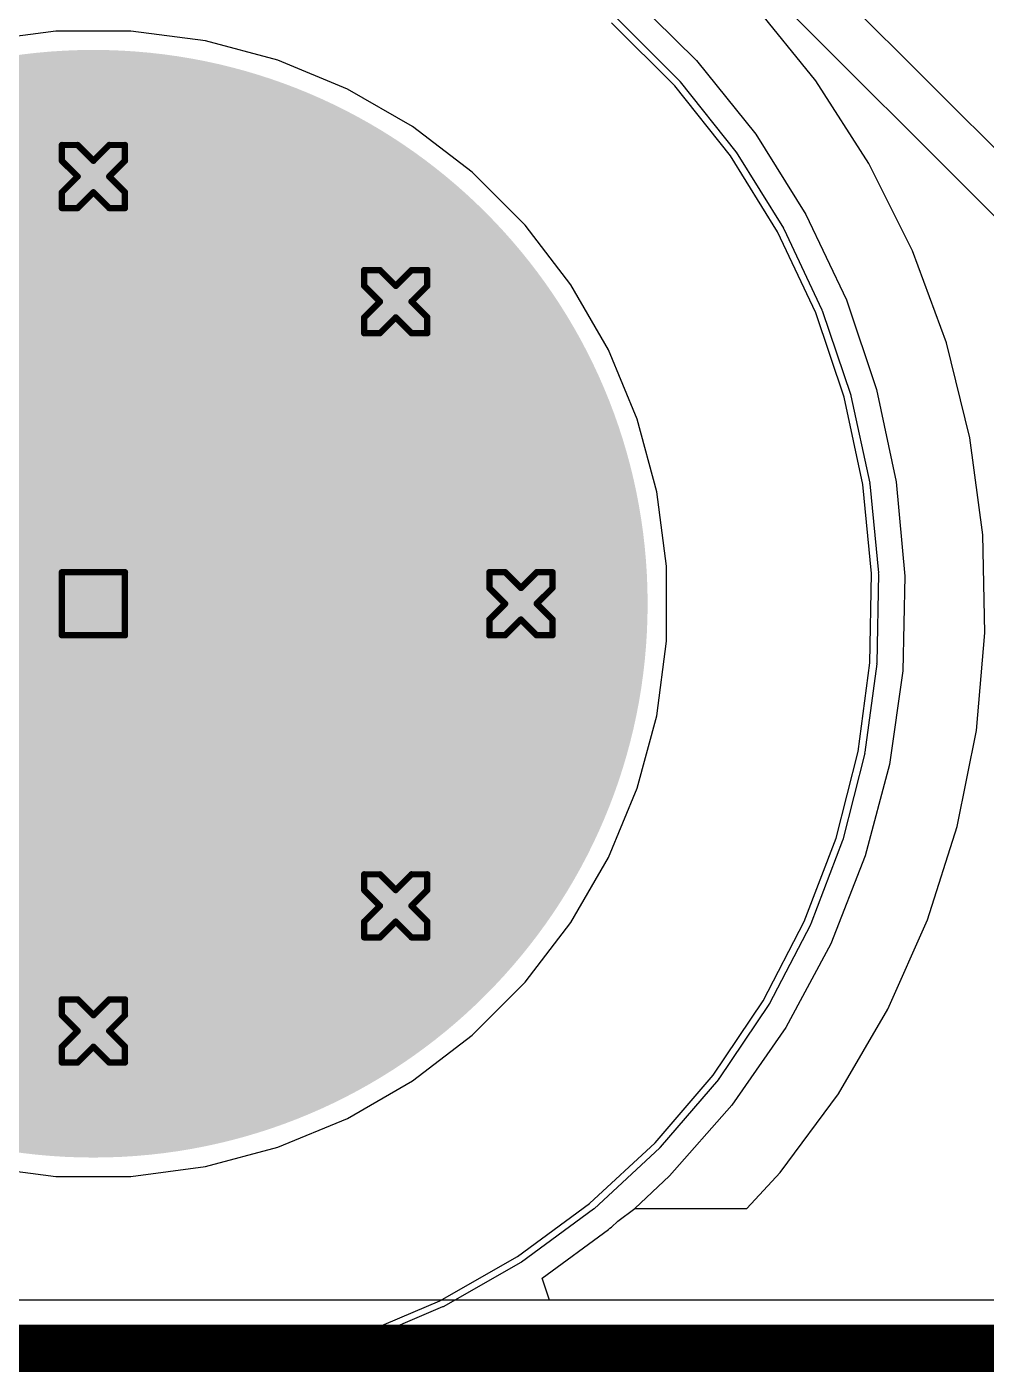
# Model space of a CAD drawing. Header units: inches. Extents: x 0 to 5379, y 0 to 5429.
# Drawn here: x 5.46 to 13.19, y -0.19 to 10.65 of the extents above; entities that cross this region are included whole.
import ezdxf

# ---------------------------------------------------------------- set-up
doc = ezdxf.new("R2010")
doc.units = ezdxf.units.IN
for name, color, linetype in [('Board Outline', 216, 'Continuous'), ('Bottom Layer', 5, 'Continuous'), ('Bottom Solder', 6, 'Continuous'), ('Drill Drawing', 1, 'Continuous'), ('GND01', 16, 'Continuous'), ('GND02', 76, 'Continuous'), ('Multi-Layer', 9, 'Continuous'), ('Pad Holes', 156, 'Continuous'), ('PWR', 156, 'Continuous'), ('SIG 01', 90, 'Continuous'), ('Top Layer', 1, 'Continuous'), ('Top Solder', 216, 'Continuous'), ('Via Holes', 16, 'Continuous')]:
    doc.layers.add(name, color=color, linetype=linetype)

msp = doc.modelspace()

# ---------------------------------------------------------------- hatches: boundary and pattern name
at = {"layer": 'Bottom Layer'}
h = msp.add_hatch(color=5, dxfattribs=at)
edge = h.paths.add_edge_path()
edge.add_arc((6, 6), 4.36, 0, 360)
h = msp.add_hatch(color=5, dxfattribs=at)
edge = h.paths.add_edge_path()
edge.add_arc((6, 9.442), 0.3, 0, 360)
h = msp.add_hatch(color=5, dxfattribs=at)
edge = h.paths.add_edge_path()
edge.add_arc((8.434, 8.434), 0.3, 0, 360)
h = msp.add_hatch(color=5, dxfattribs=at)
edge = h.paths.add_edge_path()
edge.add_arc((9.442, 6), 0.3, 0, 360)
h = msp.add_hatch(color=5, dxfattribs=at)
edge = h.paths.add_edge_path()
edge.add_arc((8.434, 3.566), 0.3, 0, 360)
h = msp.add_hatch(color=5, dxfattribs=at)
edge = h.paths.add_edge_path()
edge.add_arc((6, 2.558), 0.3, 0, 360)
at = {"layer": 'Bottom Solder'}
h = msp.add_hatch(color=6, dxfattribs=at)
edge = h.paths.add_edge_path()
edge.add_arc((6, 6), 4.462, 0, 360)
h = msp.add_hatch(color=6, dxfattribs=at)
edge = h.paths.add_edge_path()
edge.add_arc((6, 9.442), 0.402, 0, 360)
h = msp.add_hatch(color=6, dxfattribs=at)
edge = h.paths.add_edge_path()
edge.add_arc((8.434, 8.434), 0.402, 0, 360)
h = msp.add_hatch(color=6, dxfattribs=at)
edge = h.paths.add_edge_path()
edge.add_arc((9.442, 6), 0.402, 0, 360)
h = msp.add_hatch(color=6, dxfattribs=at)
edge = h.paths.add_edge_path()
edge.add_arc((8.434, 3.566), 0.402, 0, 360)
h = msp.add_hatch(color=6, dxfattribs=at)
edge = h.paths.add_edge_path()
edge.add_arc((6, 2.558), 0.402, 0, 360)
at = {"layer": 'GND01'}
h = msp.add_hatch(color=16, dxfattribs=at)
edge = h.paths.add_edge_path()
edge.add_arc((6, 6), 4.36, 0, 360)
h = msp.add_hatch(color=16, dxfattribs=at)
edge = h.paths.add_edge_path()
edge.add_arc((6, 9.442), 0.3, 0, 360)
h = msp.add_hatch(color=16, dxfattribs=at)
edge = h.paths.add_edge_path()
edge.add_arc((8.434, 8.434), 0.3, 0, 360)
h = msp.add_hatch(color=16, dxfattribs=at)
edge = h.paths.add_edge_path()
edge.add_arc((9.442, 6), 0.3, 0, 360)
h = msp.add_hatch(color=16, dxfattribs=at)
edge = h.paths.add_edge_path()
edge.add_arc((8.434, 3.566), 0.3, 0, 360)
h = msp.add_hatch(color=16, dxfattribs=at)
edge = h.paths.add_edge_path()
edge.add_arc((6, 2.558), 0.3, 0, 360)
at = {"layer": 'GND02'}
h = msp.add_hatch(color=76, dxfattribs=at)
edge = h.paths.add_edge_path()
edge.add_arc((6, 6), 4.36, 0, 360)
h = msp.add_hatch(color=76, dxfattribs=at)
edge = h.paths.add_edge_path()
edge.add_arc((6, 9.442), 0.3, 0, 360)
h = msp.add_hatch(color=76, dxfattribs=at)
edge = h.paths.add_edge_path()
edge.add_arc((8.434, 8.434), 0.3, 0, 360)
h = msp.add_hatch(color=76, dxfattribs=at)
edge = h.paths.add_edge_path()
edge.add_arc((9.442, 6), 0.3, 0, 360)
h = msp.add_hatch(color=76, dxfattribs=at)
edge = h.paths.add_edge_path()
edge.add_arc((8.434, 3.566), 0.3, 0, 360)
h = msp.add_hatch(color=76, dxfattribs=at)
edge = h.paths.add_edge_path()
edge.add_arc((6, 2.558), 0.3, 0, 360)
at = {"layer": 'Multi-Layer'}
h = msp.add_hatch(color=9, dxfattribs=at)
edge = h.paths.add_edge_path()
edge.add_arc((6, 6), 4.36, 0, 360)
at = {"layer": 'Pad Holes'}
h = msp.add_hatch(color=7, dxfattribs=at)
edge = h.paths.add_edge_path()
edge.add_arc((6, 6), 2.5, 0, 360)
at = {"layer": 'PWR'}
h = msp.add_hatch(color=156, dxfattribs=at)
edge = h.paths.add_edge_path()
edge.add_arc((6, 6), 4.36, 0, 360)
h = msp.add_hatch(color=156, dxfattribs=at)
edge = h.paths.add_edge_path()
edge.add_arc((6, 9.442), 0.3, 0, 360)
h = msp.add_hatch(color=156, dxfattribs=at)
edge = h.paths.add_edge_path()
edge.add_arc((8.434, 8.434), 0.3, 0, 360)
h = msp.add_hatch(color=156, dxfattribs=at)
edge = h.paths.add_edge_path()
edge.add_arc((9.442, 6), 0.3, 0, 360)
h = msp.add_hatch(color=156, dxfattribs=at)
edge = h.paths.add_edge_path()
edge.add_arc((8.434, 3.566), 0.3, 0, 360)
h = msp.add_hatch(color=156, dxfattribs=at)
edge = h.paths.add_edge_path()
edge.add_arc((6, 2.558), 0.3, 0, 360)
at = {"layer": 'SIG 01'}
h = msp.add_hatch(color=90, dxfattribs=at)
edge = h.paths.add_edge_path()
edge.add_arc((6, 6), 4.36, 0, 360)
h = msp.add_hatch(color=90, dxfattribs=at)
edge = h.paths.add_edge_path()
edge.add_arc((6, 9.442), 0.3, 0, 360)
h = msp.add_hatch(color=90, dxfattribs=at)
edge = h.paths.add_edge_path()
edge.add_arc((8.434, 8.434), 0.3, 0, 360)
h = msp.add_hatch(color=90, dxfattribs=at)
edge = h.paths.add_edge_path()
edge.add_arc((9.442, 6), 0.3, 0, 360)
h = msp.add_hatch(color=90, dxfattribs=at)
edge = h.paths.add_edge_path()
edge.add_arc((8.434, 3.566), 0.3, 0, 360)
h = msp.add_hatch(color=90, dxfattribs=at)
edge = h.paths.add_edge_path()
edge.add_arc((6, 2.558), 0.3, 0, 360)
at = {"layer": 'Top Layer'}
h = msp.add_hatch(color=1, dxfattribs=at)
edge = h.paths.add_edge_path()
edge.add_arc((6, 6), 4.36, 0, 360)
h = msp.add_hatch(color=1, dxfattribs=at)
edge = h.paths.add_edge_path()
edge.add_arc((6, 9.442), 0.3, 0, 360)
h = msp.add_hatch(color=1, dxfattribs=at)
edge = h.paths.add_edge_path()
edge.add_arc((8.434, 8.434), 0.3, 0, 360)
h = msp.add_hatch(color=1, dxfattribs=at)
edge = h.paths.add_edge_path()
edge.add_arc((9.442, 6), 0.3, 0, 360)
h = msp.add_hatch(color=1, dxfattribs=at)
edge = h.paths.add_edge_path()
edge.add_arc((8.434, 3.566), 0.3, 0, 360)
h = msp.add_hatch(color=1, dxfattribs=at)
edge = h.paths.add_edge_path()
edge.add_arc((6, 2.558), 0.3, 0, 360)
at = {"layer": 'Top Solder'}
h = msp.add_hatch(color=216, dxfattribs=at)
edge = h.paths.add_edge_path()
edge.add_arc((6, 6), 4.462, 0, 360)
h = msp.add_hatch(color=216, dxfattribs=at)
edge = h.paths.add_edge_path()
edge.add_arc((6, 9.442), 0.402, 0, 360)
h = msp.add_hatch(color=216, dxfattribs=at)
edge = h.paths.add_edge_path()
edge.add_arc((8.434, 8.434), 0.402, 0, 360)
h = msp.add_hatch(color=216, dxfattribs=at)
edge = h.paths.add_edge_path()
edge.add_arc((9.442, 6), 0.402, 0, 360)
h = msp.add_hatch(color=216, dxfattribs=at)
edge = h.paths.add_edge_path()
edge.add_arc((8.434, 3.566), 0.402, 0, 360)
h = msp.add_hatch(color=216, dxfattribs=at)
edge = h.paths.add_edge_path()
edge.add_arc((6, 2.558), 0.402, 0, 360)
at = {"layer": 'Via Holes'}
h = msp.add_hatch(color=7, dxfattribs=at)
edge = h.paths.add_edge_path()
edge.add_arc((6, 9.442), 0.15, 0, 360)
h = msp.add_hatch(color=7, dxfattribs=at)
edge = h.paths.add_edge_path()
edge.add_arc((8.434, 8.434), 0.15, 0, 360)
h = msp.add_hatch(color=7, dxfattribs=at)
edge = h.paths.add_edge_path()
edge.add_arc((9.442, 6), 0.15, 0, 360)
h = msp.add_hatch(color=7, dxfattribs=at)
edge = h.paths.add_edge_path()
edge.add_arc((8.434, 3.566), 0.15, 0, 360)
h = msp.add_hatch(color=7, dxfattribs=at)
edge = h.paths.add_edge_path()
edge.add_arc((6, 2.558), 0.15, 0, 360)

# ---------------------------------------------------------------- linework, layer by layer
at = {"layer": 'Board Outline'}
msp.add_lwpolyline([(0, 0, 0.381, 0.381, 0), (350, 0, 0.381, 0.381, 0)], format="xyseb", dxfattribs=at)
at = {"layer": 'Bottom Layer'}
for p, q in [((10.313, 10.913), (10.856, 10.378)), ((11.817, 10.212), (11.32, 10.824)), ((11.817, 10.212), (11.32, 10.824)), ((10.681, 10.172), (10.172, 10.681)), ((10.856, 10.378), (11.332, 9.783)), ((12.244, 9.548), (11.817, 10.212)), ((12.244, 9.548), (11.817, 10.212)), ((11.128, 9.608), (10.681, 10.172)), ((11.332, 9.783), (11.736, 9.137)), ((11.508, 8.996), (11.128, 9.608)), ((12.595, 8.842), (12.244, 9.548)), ((12.595, 8.842), (12.244, 9.548)), ((11.736, 9.137), (12.062, 8.448)), ((11.815, 8.345), (11.508, 8.996)), ((12.867, 8.102), (12.595, 8.842)), ((12.867, 8.102), (12.595, 8.842)), ((12.045, 7.664), (11.815, 8.345)), ((12.062, 8.448), (12.306, 7.726)), ((13.056, 7.336), (12.867, 8.102)), ((13.056, 7.336), (12.867, 8.102)), ((12.306, 7.726), (12.464, 6.981)), ((12.196, 6.96), (12.045, 7.664)), ((13.16, 6.554), (13.056, 7.336)), ((13.16, 6.554), (13.056, 7.336)), ((12.265, 6.243), (12.196, 6.96)), ((12.464, 6.981), (12.534, 6.222)), ((13.178, 5.765), (13.16, 6.554)), ((13.178, 5.765), (13.16, 6.554)), ((12.252, 5.524), (12.265, 6.243)), ((12.534, 6.222), (12.516, 5.46)), ((13.109, 4.98), (13.178, 5.765)), ((13.109, 4.98), (13.178, 5.765)), ((12.156, 4.81), (12.252, 5.524)), ((12.516, 5.46), (12.409, 4.705)), ((12.954, 4.206), (13.109, 4.98)), ((12.954, 4.206), (13.109, 4.98)), ((11.979, 4.112), (12.156, 4.81)), ((12.409, 4.705), (12.214, 3.969)), ((12.715, 3.454), (12.954, 4.206)), ((12.715, 3.454), (12.954, 4.206)), ((11.723, 3.44), (11.979, 4.112)), ((12.214, 3.969), (11.936, 3.259)), ((11.392, 2.8), (11.723, 3.44)), ((12.396, 2.733), (12.715, 3.454)), ((12.396, 2.733), (12.715, 3.454)), ((11.936, 3.259), (11.576, 2.587)), ((10.99, 2.203), (11.392, 2.8)), ((11.999, 2.052), (12.396, 2.733)), ((11.999, 2.052), (12.396, 2.733)), ((11.576, 2.587), (11.141, 1.961)), ((10.522, 1.657), (10.99, 2.203)), ((11.141, 1.961), (10.637, 1.39)), ((11.53, 1.417), (11.999, 2.052)), ((11.53, 1.417), (11.999, 2.052)), ((9.994, 1.167), (10.522, 1.657)), ((11.262, 1.128), (11.53, 1.417)), ((11.262, 1.128), (11.53, 1.417)), ((10.637, 1.39), (10.36, 1.128)), ((9.414, 0.741), (9.994, 1.167)), ((10.223, 1.026), (10.36, 1.128)), ((10.36, 1.128), (11.262, 1.128)), ((10.36, 1.128), (10.36, 1.128)), ((10.36, 1.128), (10.43, 1.128)), ((10.43, 1.128), (10.464, 1.128)), ((10.464, 1.128), (10.595, 1.128)), ((10.595, 1.128), (10.595, 1.128)), ((10.595, 1.128), (11.262, 1.128)), ((10.158, 0.969), (10.17, 0.977)), ((10.17, 0.977), (10.223, 1.026)), ((9.614, 0.566), (10.147, 0.958)), ((10.147, 0.958), (10.158, 0.969)), ((8.789, 0.384), (9.414, 0.741)), ((9.671, 0.388), (9.614, 0.566)), ((8.127, 0.102), (8.789, 0.384)), ((25.532, 0.388), (9.671, 0.388)), ((7.782, -0.001), (8.127, 0.102)), ((0.001, -0.001), (7.782, -0.001))]:
    msp.add_line(p, q, dxfattribs=at)
at = {"layer": 'Bottom Solder'}
for p, q in [((10.211, 10.72), (10.72, 10.211)), ((10.72, 10.211), (10.721, 10.208)), ((10.721, 10.208), (10.724, 10.206)), ((10.724, 10.206), (11.171, 9.642)), ((11.171, 9.642), (11.172, 9.639)), ((11.172, 9.639), (11.175, 9.637)), ((11.175, 9.637), (11.555, 9.026)), ((11.555, 9.026), (11.555, 9.022)), ((11.555, 9.022), (11.558, 9.02)), ((11.558, 9.02), (11.865, 8.369)), ((11.865, 8.369), (11.865, 8.366)), ((11.865, 8.366), (11.867, 8.363)), ((11.867, 8.363), (12.098, 7.681)), ((12.098, 7.681), (12.097, 7.678)), ((12.097, 7.678), (12.099, 7.675)), ((12.099, 7.675), (12.25, 6.971)), ((12.25, 6.971), (12.249, 6.968)), ((12.249, 6.968), (12.251, 6.965)), ((12.251, 6.965), (12.32, 6.249)), ((12.32, 6.242), (12.307, 5.522)), ((12.32, 6.249), (12.319, 6.245)), ((12.319, 6.245), (12.32, 6.242)), ((12.307, 5.516), (12.211, 4.803)), ((12.307, 5.522), (12.306, 5.519)), ((12.306, 5.519), (12.307, 5.516)), ((12.21, 4.797), (12.033, 4.099)), ((12.211, 4.803), (12.209, 4.8)), ((12.209, 4.8), (12.21, 4.797)), ((12.031, 4.093), (11.775, 3.42)), ((12.033, 4.099), (12.031, 4.096)), ((12.031, 4.096), (12.031, 4.093)), ((11.772, 3.414), (11.441, 2.775)), ((11.773, 3.417), (11.772, 3.414)), ((11.775, 3.42), (11.773, 3.417)), ((11.438, 2.77), (11.036, 2.173)), ((11.439, 2.773), (11.438, 2.77)), ((11.441, 2.775), (11.439, 2.773)), ((11.033, 2.171), (11.032, 2.168)), ((11.036, 2.173), (11.033, 2.171)), ((11.032, 2.168), (10.564, 1.621)), ((10.559, 1.616), (10.032, 1.126)), ((10.561, 1.619), (10.559, 1.616)), ((10.564, 1.621), (10.561, 1.619)), ((10.027, 1.122), (9.447, 0.696)), ((10.029, 1.125), (10.027, 1.122)), ((10.032, 1.126), (10.029, 1.125)), ((9.441, 0.693), (8.816, 0.336)), ((9.443, 0.696), (9.441, 0.693)), ((9.447, 0.696), (9.443, 0.696)), ((8.81, 0.334), (8.148, 0.051)), ((8.813, 0.336), (8.81, 0.334)), ((8.816, 0.336), (8.813, 0.336)), ((8.142, 0.049), (7.797, -0.054)), ((8.145, 0.051), (8.142, 0.049)), ((8.148, 0.051), (8.145, 0.051)), ((7.782, -0.056), (0.001, -0.056)), ((7.789, -0.053), (7.782, -0.056)), ((7.797, -0.054), (7.789, -0.053))]:
    msp.add_line(p, q, dxfattribs=at)
at = {"layer": 'Drill Drawing'}
for points in [[(5.746, 9.569, 0.0508, 0.0508, 0), (5.746, 9.696, 0.0508, 0.0508, 0)], [(5.746, 9.696, 0.0508, 0.0508, 0), (5.873, 9.696, 0.0508, 0.0508, 0)], [(5.873, 9.696, 0.0508, 0.0508, 0), (6, 9.569, 0.0508, 0.0508, 0)], [(6, 9.569, 0.0508, 0.0508, 0), (6.127, 9.696, 0.0508, 0.0508, 0)], [(6.127, 9.696, 0.0508, 0.0508, 0), (6.254, 9.696, 0.0508, 0.0508, 0)], [(6.254, 9.569, 0.0508, 0.0508, 0), (6.254, 9.696, 0.0508, 0.0508, 0)], [(5.746, 9.569, 0.0508, 0.0508, 0), (5.873, 9.442, 0.0508, 0.0508, 0)], [(6.127, 9.442, 0.0508, 0.0508, 0), (6.254, 9.569, 0.0508, 0.0508, 0)], [(5.746, 9.315, 0.0508, 0.0508, 0), (5.873, 9.442, 0.0508, 0.0508, 0)], [(6.127, 9.442, 0.0508, 0.0508, 0), (6.254, 9.315, 0.0508, 0.0508, 0)], [(5.746, 9.188, 0.0508, 0.0508, 0), (5.746, 9.315, 0.0508, 0.0508, 0)], [(5.873, 9.188, 0.0508, 0.0508, 0), (6, 9.315, 0.0508, 0.0508, 0)], [(6, 9.315, 0.0508, 0.0508, 0), (6.127, 9.188, 0.0508, 0.0508, 0)], [(6.254, 9.188, 0.0508, 0.0508, 0), (6.254, 9.315, 0.0508, 0.0508, 0)], [(5.746, 9.188, 0.0508, 0.0508, 0), (5.873, 9.188, 0.0508, 0.0508, 0)], [(6.127, 9.188, 0.0508, 0.0508, 0), (6.254, 9.188, 0.0508, 0.0508, 0)], [(8.18, 8.561, 0.0508, 0.0508, 0), (8.18, 8.688, 0.0508, 0.0508, 0)], [(8.18, 8.688, 0.0508, 0.0508, 0), (8.307, 8.688, 0.0508, 0.0508, 0)], [(8.307, 8.688, 0.0508, 0.0508, 0), (8.434, 8.561, 0.0508, 0.0508, 0)], [(8.434, 8.561, 0.0508, 0.0508, 0), (8.561, 8.688, 0.0508, 0.0508, 0)], [(8.561, 8.688, 0.0508, 0.0508, 0), (8.688, 8.688, 0.0508, 0.0508, 0)], [(8.688, 8.561, 0.0508, 0.0508, 0), (8.688, 8.688, 0.0508, 0.0508, 0)], [(8.18, 8.561, 0.0508, 0.0508, 0), (8.307, 8.434, 0.0508, 0.0508, 0)], [(8.561, 8.434, 0.0508, 0.0508, 0), (8.688, 8.561, 0.0508, 0.0508, 0)], [(8.18, 8.307, 0.0508, 0.0508, 0), (8.307, 8.434, 0.0508, 0.0508, 0)], [(8.561, 8.434, 0.0508, 0.0508, 0), (8.688, 8.307, 0.0508, 0.0508, 0)], [(8.18, 8.18, 0.0508, 0.0508, 0), (8.18, 8.307, 0.0508, 0.0508, 0)], [(8.307, 8.18, 0.0508, 0.0508, 0), (8.434, 8.307, 0.0508, 0.0508, 0)], [(8.434, 8.307, 0.0508, 0.0508, 0), (8.561, 8.18, 0.0508, 0.0508, 0)], [(8.688, 8.18, 0.0508, 0.0508, 0), (8.688, 8.307, 0.0508, 0.0508, 0)], [(8.18, 8.18, 0.0508, 0.0508, 0), (8.307, 8.18, 0.0508, 0.0508, 0)], [(8.561, 8.18, 0.0508, 0.0508, 0), (8.688, 8.18, 0.0508, 0.0508, 0)], [(5.746, 6.254, 0.0508, 0.0508, 0), (6.254, 6.254, 0.0508, 0.0508, 0)], [(5.746, 5.746, 0.0508, 0.0508, 0), (5.746, 6.254, 0.0508, 0.0508, 0)], [(6.254, 5.746, 0.0508, 0.0508, 0), (6.254, 6.254, 0.0508, 0.0508, 0)], [(9.188, 6.127, 0.0508, 0.0508, 0), (9.188, 6.254, 0.0508, 0.0508, 0)], [(9.188, 6.254, 0.0508, 0.0508, 0), (9.315, 6.254, 0.0508, 0.0508, 0)], [(9.315, 6.254, 0.0508, 0.0508, 0), (9.442, 6.127, 0.0508, 0.0508, 0)], [(9.442, 6.127, 0.0508, 0.0508, 0), (9.569, 6.254, 0.0508, 0.0508, 0)], [(9.569, 6.254, 0.0508, 0.0508, 0), (9.696, 6.254, 0.0508, 0.0508, 0)], [(9.696, 6.127, 0.0508, 0.0508, 0), (9.696, 6.254, 0.0508, 0.0508, 0)], [(9.188, 6.127, 0.0508, 0.0508, 0), (9.315, 6, 0.0508, 0.0508, 0)], [(9.569, 6, 0.0508, 0.0508, 0), (9.696, 6.127, 0.0508, 0.0508, 0)], [(9.188, 5.873, 0.0508, 0.0508, 0), (9.315, 6, 0.0508, 0.0508, 0)], [(9.569, 6, 0.0508, 0.0508, 0), (9.696, 5.873, 0.0508, 0.0508, 0)], [(9.188, 5.746, 0.0508, 0.0508, 0), (9.188, 5.873, 0.0508, 0.0508, 0)], [(9.315, 5.746, 0.0508, 0.0508, 0), (9.442, 5.873, 0.0508, 0.0508, 0)], [(9.442, 5.873, 0.0508, 0.0508, 0), (9.569, 5.746, 0.0508, 0.0508, 0)], [(9.696, 5.746, 0.0508, 0.0508, 0), (9.696, 5.873, 0.0508, 0.0508, 0)], [(5.746, 5.746, 0.0508, 0.0508, 0), (6.254, 5.746, 0.0508, 0.0508, 0)], [(9.188, 5.746, 0.0508, 0.0508, 0), (9.315, 5.746, 0.0508, 0.0508, 0)], [(9.569, 5.746, 0.0508, 0.0508, 0), (9.696, 5.746, 0.0508, 0.0508, 0)], [(8.18, 3.693, 0.0508, 0.0508, 0), (8.18, 3.82, 0.0508, 0.0508, 0)], [(8.18, 3.82, 0.0508, 0.0508, 0), (8.307, 3.82, 0.0508, 0.0508, 0)], [(8.307, 3.82, 0.0508, 0.0508, 0), (8.434, 3.693, 0.0508, 0.0508, 0)], [(8.434, 3.693, 0.0508, 0.0508, 0), (8.561, 3.82, 0.0508, 0.0508, 0)], [(8.561, 3.82, 0.0508, 0.0508, 0), (8.688, 3.82, 0.0508, 0.0508, 0)], [(8.688, 3.693, 0.0508, 0.0508, 0), (8.688, 3.82, 0.0508, 0.0508, 0)], [(8.18, 3.693, 0.0508, 0.0508, 0), (8.307, 3.566, 0.0508, 0.0508, 0)], [(8.561, 3.566, 0.0508, 0.0508, 0), (8.688, 3.693, 0.0508, 0.0508, 0)], [(8.18, 3.439, 0.0508, 0.0508, 0), (8.307, 3.566, 0.0508, 0.0508, 0)], [(8.561, 3.566, 0.0508, 0.0508, 0), (8.688, 3.439, 0.0508, 0.0508, 0)], [(8.18, 3.312, 0.0508, 0.0508, 0), (8.18, 3.439, 0.0508, 0.0508, 0)], [(8.307, 3.312, 0.0508, 0.0508, 0), (8.434, 3.439, 0.0508, 0.0508, 0)], [(8.434, 3.439, 0.0508, 0.0508, 0), (8.561, 3.312, 0.0508, 0.0508, 0)], [(8.688, 3.312, 0.0508, 0.0508, 0), (8.688, 3.439, 0.0508, 0.0508, 0)], [(8.18, 3.312, 0.0508, 0.0508, 0), (8.307, 3.312, 0.0508, 0.0508, 0)], [(8.561, 3.312, 0.0508, 0.0508, 0), (8.688, 3.312, 0.0508, 0.0508, 0)], [(5.746, 2.685, 0.0508, 0.0508, 0), (5.746, 2.812, 0.0508, 0.0508, 0)], [(5.746, 2.812, 0.0508, 0.0508, 0), (5.873, 2.812, 0.0508, 0.0508, 0)], [(5.873, 2.812, 0.0508, 0.0508, 0), (6, 2.685, 0.0508, 0.0508, 0)], [(6, 2.685, 0.0508, 0.0508, 0), (6.127, 2.812, 0.0508, 0.0508, 0)], [(6.127, 2.812, 0.0508, 0.0508, 0), (6.254, 2.812, 0.0508, 0.0508, 0)], [(6.254, 2.685, 0.0508, 0.0508, 0), (6.254, 2.812, 0.0508, 0.0508, 0)], [(5.746, 2.685, 0.0508, 0.0508, 0), (5.873, 2.558, 0.0508, 0.0508, 0)], [(6.127, 2.558, 0.0508, 0.0508, 0), (6.254, 2.685, 0.0508, 0.0508, 0)], [(5.746, 2.431, 0.0508, 0.0508, 0), (5.873, 2.558, 0.0508, 0.0508, 0)], [(6.127, 2.558, 0.0508, 0.0508, 0), (6.254, 2.431, 0.0508, 0.0508, 0)], [(5.746, 2.304, 0.0508, 0.0508, 0), (5.746, 2.431, 0.0508, 0.0508, 0)], [(5.873, 2.304, 0.0508, 0.0508, 0), (6, 2.431, 0.0508, 0.0508, 0)], [(6, 2.431, 0.0508, 0.0508, 0), (6.127, 2.304, 0.0508, 0.0508, 0)], [(6.254, 2.304, 0.0508, 0.0508, 0), (6.254, 2.431, 0.0508, 0.0508, 0)], [(5.746, 2.304, 0.0508, 0.0508, 0), (5.873, 2.304, 0.0508, 0.0508, 0)], [(6.127, 2.304, 0.0508, 0.0508, 0), (6.254, 2.304, 0.0508, 0.0508, 0)]]:
    msp.add_lwpolyline(points, format="xyseb", dxfattribs=at)
for points in [[(5.733, 9.696, 0.0254, 0.0254, 1), (5.759, 9.696, 0.0254, 0.0254, 1)], [(5.733, 9.696, 0.0254, 0.0254, 1), (5.759, 9.696, 0.0254, 0.0254, 1)], [(5.86, 9.696, 0.0254, 0.0254, 1), (5.886, 9.696, 0.0254, 0.0254, 1)], [(5.86, 9.696, 0.0254, 0.0254, 1), (5.886, 9.696, 0.0254, 0.0254, 1)], [(6.114, 9.696, 0.0254, 0.0254, 1), (6.14, 9.696, 0.0254, 0.0254, 1)], [(6.114, 9.696, 0.0254, 0.0254, 1), (6.14, 9.696, 0.0254, 0.0254, 1)], [(6.241, 9.696, 0.0254, 0.0254, 1), (6.267, 9.696, 0.0254, 0.0254, 1)], [(6.241, 9.696, 0.0254, 0.0254, 1), (6.267, 9.696, 0.0254, 0.0254, 1)], [(5.733, 9.569, 0.0254, 0.0254, 1), (5.759, 9.569, 0.0254, 0.0254, 1)], [(5.733, 9.569, 0.0254, 0.0254, 1), (5.759, 9.569, 0.0254, 0.0254, 1)], [(5.987, 9.569, 0.0254, 0.0254, 1), (6.013, 9.569, 0.0254, 0.0254, 1)], [(5.987, 9.569, 0.0254, 0.0254, 1), (6.013, 9.569, 0.0254, 0.0254, 1)], [(6.241, 9.569, 0.0254, 0.0254, 1), (6.267, 9.569, 0.0254, 0.0254, 1)], [(6.241, 9.569, 0.0254, 0.0254, 1), (6.267, 9.569, 0.0254, 0.0254, 1)], [(5.86, 9.442, 0.0254, 0.0254, 1), (5.886, 9.442, 0.0254, 0.0254, 1)], [(5.86, 9.442, 0.0254, 0.0254, 1), (5.886, 9.442, 0.0254, 0.0254, 1)], [(6.114, 9.442, 0.0254, 0.0254, 1), (6.14, 9.442, 0.0254, 0.0254, 1)], [(6.114, 9.442, 0.0254, 0.0254, 1), (6.14, 9.442, 0.0254, 0.0254, 1)], [(5.733, 9.315, 0.0254, 0.0254, 1), (5.759, 9.315, 0.0254, 0.0254, 1)], [(5.733, 9.315, 0.0254, 0.0254, 1), (5.759, 9.315, 0.0254, 0.0254, 1)], [(5.987, 9.315, 0.0254, 0.0254, 1), (6.013, 9.315, 0.0254, 0.0254, 1)], [(5.987, 9.315, 0.0254, 0.0254, 1), (6.013, 9.315, 0.0254, 0.0254, 1)], [(6.241, 9.315, 0.0254, 0.0254, 1), (6.267, 9.315, 0.0254, 0.0254, 1)], [(6.241, 9.315, 0.0254, 0.0254, 1), (6.267, 9.315, 0.0254, 0.0254, 1)], [(5.733, 9.188, 0.0254, 0.0254, 1), (5.759, 9.188, 0.0254, 0.0254, 1)], [(5.733, 9.188, 0.0254, 0.0254, 1), (5.759, 9.188, 0.0254, 0.0254, 1)], [(5.86, 9.188, 0.0254, 0.0254, 1), (5.886, 9.188, 0.0254, 0.0254, 1)], [(5.86, 9.188, 0.0254, 0.0254, 1), (5.886, 9.188, 0.0254, 0.0254, 1)], [(6.114, 9.188, 0.0254, 0.0254, 1), (6.14, 9.188, 0.0254, 0.0254, 1)], [(6.114, 9.188, 0.0254, 0.0254, 1), (6.14, 9.188, 0.0254, 0.0254, 1)], [(6.241, 9.188, 0.0254, 0.0254, 1), (6.267, 9.188, 0.0254, 0.0254, 1)], [(6.241, 9.188, 0.0254, 0.0254, 1), (6.267, 9.188, 0.0254, 0.0254, 1)], [(8.167, 8.688, 0.0254, 0.0254, 1), (8.193, 8.688, 0.0254, 0.0254, 1)], [(8.167, 8.688, 0.0254, 0.0254, 1), (8.193, 8.688, 0.0254, 0.0254, 1)], [(8.294, 8.688, 0.0254, 0.0254, 1), (8.32, 8.688, 0.0254, 0.0254, 1)], [(8.294, 8.688, 0.0254, 0.0254, 1), (8.32, 8.688, 0.0254, 0.0254, 1)], [(8.548, 8.688, 0.0254, 0.0254, 1), (8.574, 8.688, 0.0254, 0.0254, 1)], [(8.548, 8.688, 0.0254, 0.0254, 1), (8.574, 8.688, 0.0254, 0.0254, 1)], [(8.675, 8.688, 0.0254, 0.0254, 1), (8.701, 8.688, 0.0254, 0.0254, 1)], [(8.675, 8.688, 0.0254, 0.0254, 1), (8.701, 8.688, 0.0254, 0.0254, 1)], [(8.167, 8.561, 0.0254, 0.0254, 1), (8.193, 8.561, 0.0254, 0.0254, 1)], [(8.167, 8.561, 0.0254, 0.0254, 1), (8.193, 8.561, 0.0254, 0.0254, 1)], [(8.421, 8.561, 0.0254, 0.0254, 1), (8.447, 8.561, 0.0254, 0.0254, 1)], [(8.421, 8.561, 0.0254, 0.0254, 1), (8.447, 8.561, 0.0254, 0.0254, 1)], [(8.675, 8.561, 0.0254, 0.0254, 1), (8.701, 8.561, 0.0254, 0.0254, 1)], [(8.675, 8.561, 0.0254, 0.0254, 1), (8.701, 8.561, 0.0254, 0.0254, 1)], [(8.294, 8.434, 0.0254, 0.0254, 1), (8.32, 8.434, 0.0254, 0.0254, 1)], [(8.294, 8.434, 0.0254, 0.0254, 1), (8.32, 8.434, 0.0254, 0.0254, 1)], [(8.548, 8.434, 0.0254, 0.0254, 1), (8.574, 8.434, 0.0254, 0.0254, 1)], [(8.548, 8.434, 0.0254, 0.0254, 1), (8.574, 8.434, 0.0254, 0.0254, 1)], [(8.167, 8.307, 0.0254, 0.0254, 1), (8.193, 8.307, 0.0254, 0.0254, 1)], [(8.167, 8.307, 0.0254, 0.0254, 1), (8.193, 8.307, 0.0254, 0.0254, 1)], [(8.421, 8.307, 0.0254, 0.0254, 1), (8.447, 8.307, 0.0254, 0.0254, 1)], [(8.421, 8.307, 0.0254, 0.0254, 1), (8.447, 8.307, 0.0254, 0.0254, 1)], [(8.675, 8.307, 0.0254, 0.0254, 1), (8.701, 8.307, 0.0254, 0.0254, 1)], [(8.675, 8.307, 0.0254, 0.0254, 1), (8.701, 8.307, 0.0254, 0.0254, 1)], [(8.167, 8.18, 0.0254, 0.0254, 1), (8.193, 8.18, 0.0254, 0.0254, 1)], [(8.167, 8.18, 0.0254, 0.0254, 1), (8.193, 8.18, 0.0254, 0.0254, 1)], [(8.294, 8.18, 0.0254, 0.0254, 1), (8.32, 8.18, 0.0254, 0.0254, 1)], [(8.294, 8.18, 0.0254, 0.0254, 1), (8.32, 8.18, 0.0254, 0.0254, 1)], [(8.548, 8.18, 0.0254, 0.0254, 1), (8.574, 8.18, 0.0254, 0.0254, 1)], [(8.548, 8.18, 0.0254, 0.0254, 1), (8.574, 8.18, 0.0254, 0.0254, 1)], [(8.675, 8.18, 0.0254, 0.0254, 1), (8.701, 8.18, 0.0254, 0.0254, 1)], [(8.675, 8.18, 0.0254, 0.0254, 1), (8.701, 8.18, 0.0254, 0.0254, 1)], [(5.733, 6.254, 0.0254, 0.0254, 1), (5.759, 6.254, 0.0254, 0.0254, 1)], [(5.733, 6.254, 0.0254, 0.0254, 1), (5.759, 6.254, 0.0254, 0.0254, 1)], [(6.241, 6.254, 0.0254, 0.0254, 1), (6.267, 6.254, 0.0254, 0.0254, 1)], [(6.241, 6.254, 0.0254, 0.0254, 1), (6.267, 6.254, 0.0254, 0.0254, 1)], [(9.175, 6.254, 0.0254, 0.0254, 1), (9.201, 6.254, 0.0254, 0.0254, 1)], [(9.175, 6.254, 0.0254, 0.0254, 1), (9.201, 6.254, 0.0254, 0.0254, 1)], [(9.302, 6.254, 0.0254, 0.0254, 1), (9.328, 6.254, 0.0254, 0.0254, 1)], [(9.302, 6.254, 0.0254, 0.0254, 1), (9.328, 6.254, 0.0254, 0.0254, 1)], [(9.556, 6.254, 0.0254, 0.0254, 1), (9.582, 6.254, 0.0254, 0.0254, 1)], [(9.556, 6.254, 0.0254, 0.0254, 1), (9.582, 6.254, 0.0254, 0.0254, 1)], [(9.683, 6.254, 0.0254, 0.0254, 1), (9.709, 6.254, 0.0254, 0.0254, 1)], [(9.683, 6.254, 0.0254, 0.0254, 1), (9.709, 6.254, 0.0254, 0.0254, 1)], [(9.175, 6.127, 0.0254, 0.0254, 1), (9.201, 6.127, 0.0254, 0.0254, 1)], [(9.175, 6.127, 0.0254, 0.0254, 1), (9.201, 6.127, 0.0254, 0.0254, 1)], [(9.429, 6.127, 0.0254, 0.0254, 1), (9.455, 6.127, 0.0254, 0.0254, 1)], [(9.429, 6.127, 0.0254, 0.0254, 1), (9.455, 6.127, 0.0254, 0.0254, 1)], [(9.683, 6.127, 0.0254, 0.0254, 1), (9.709, 6.127, 0.0254, 0.0254, 1)], [(9.683, 6.127, 0.0254, 0.0254, 1), (9.709, 6.127, 0.0254, 0.0254, 1)], [(9.302, 6, 0.0254, 0.0254, 1), (9.328, 6, 0.0254, 0.0254, 1)], [(9.302, 6, 0.0254, 0.0254, 1), (9.328, 6, 0.0254, 0.0254, 1)], [(9.556, 6, 0.0254, 0.0254, 1), (9.582, 6, 0.0254, 0.0254, 1)], [(9.556, 6, 0.0254, 0.0254, 1), (9.582, 6, 0.0254, 0.0254, 1)], [(9.175, 5.873, 0.0254, 0.0254, 1), (9.201, 5.873, 0.0254, 0.0254, 1)], [(9.175, 5.873, 0.0254, 0.0254, 1), (9.201, 5.873, 0.0254, 0.0254, 1)], [(9.429, 5.873, 0.0254, 0.0254, 1), (9.455, 5.873, 0.0254, 0.0254, 1)], [(9.429, 5.873, 0.0254, 0.0254, 1), (9.455, 5.873, 0.0254, 0.0254, 1)], [(9.683, 5.873, 0.0254, 0.0254, 1), (9.709, 5.873, 0.0254, 0.0254, 1)], [(9.683, 5.873, 0.0254, 0.0254, 1), (9.709, 5.873, 0.0254, 0.0254, 1)], [(5.733, 5.746, 0.0254, 0.0254, 1), (5.759, 5.746, 0.0254, 0.0254, 1)], [(5.733, 5.746, 0.0254, 0.0254, 1), (5.759, 5.746, 0.0254, 0.0254, 1)], [(6.241, 5.746, 0.0254, 0.0254, 1), (6.267, 5.746, 0.0254, 0.0254, 1)], [(6.241, 5.746, 0.0254, 0.0254, 1), (6.267, 5.746, 0.0254, 0.0254, 1)], [(9.175, 5.746, 0.0254, 0.0254, 1), (9.201, 5.746, 0.0254, 0.0254, 1)], [(9.175, 5.746, 0.0254, 0.0254, 1), (9.201, 5.746, 0.0254, 0.0254, 1)], [(9.302, 5.746, 0.0254, 0.0254, 1), (9.328, 5.746, 0.0254, 0.0254, 1)], [(9.302, 5.746, 0.0254, 0.0254, 1), (9.328, 5.746, 0.0254, 0.0254, 1)], [(9.556, 5.746, 0.0254, 0.0254, 1), (9.582, 5.746, 0.0254, 0.0254, 1)], [(9.556, 5.746, 0.0254, 0.0254, 1), (9.582, 5.746, 0.0254, 0.0254, 1)], [(9.683, 5.746, 0.0254, 0.0254, 1), (9.709, 5.746, 0.0254, 0.0254, 1)], [(9.683, 5.746, 0.0254, 0.0254, 1), (9.709, 5.746, 0.0254, 0.0254, 1)], [(8.167, 3.82, 0.0254, 0.0254, 1), (8.193, 3.82, 0.0254, 0.0254, 1)], [(8.167, 3.82, 0.0254, 0.0254, 1), (8.193, 3.82, 0.0254, 0.0254, 1)], [(8.294, 3.82, 0.0254, 0.0254, 1), (8.32, 3.82, 0.0254, 0.0254, 1)], [(8.294, 3.82, 0.0254, 0.0254, 1), (8.32, 3.82, 0.0254, 0.0254, 1)], [(8.548, 3.82, 0.0254, 0.0254, 1), (8.574, 3.82, 0.0254, 0.0254, 1)], [(8.548, 3.82, 0.0254, 0.0254, 1), (8.574, 3.82, 0.0254, 0.0254, 1)], [(8.675, 3.82, 0.0254, 0.0254, 1), (8.701, 3.82, 0.0254, 0.0254, 1)], [(8.675, 3.82, 0.0254, 0.0254, 1), (8.701, 3.82, 0.0254, 0.0254, 1)], [(8.167, 3.693, 0.0254, 0.0254, 1), (8.193, 3.693, 0.0254, 0.0254, 1)], [(8.167, 3.693, 0.0254, 0.0254, 1), (8.193, 3.693, 0.0254, 0.0254, 1)], [(8.421, 3.693, 0.0254, 0.0254, 1), (8.447, 3.693, 0.0254, 0.0254, 1)], [(8.421, 3.693, 0.0254, 0.0254, 1), (8.447, 3.693, 0.0254, 0.0254, 1)], [(8.675, 3.693, 0.0254, 0.0254, 1), (8.701, 3.693, 0.0254, 0.0254, 1)], [(8.675, 3.693, 0.0254, 0.0254, 1), (8.701, 3.693, 0.0254, 0.0254, 1)], [(8.294, 3.566, 0.0254, 0.0254, 1), (8.32, 3.566, 0.0254, 0.0254, 1)], [(8.294, 3.566, 0.0254, 0.0254, 1), (8.32, 3.566, 0.0254, 0.0254, 1)], [(8.548, 3.566, 0.0254, 0.0254, 1), (8.574, 3.566, 0.0254, 0.0254, 1)], [(8.548, 3.566, 0.0254, 0.0254, 1), (8.574, 3.566, 0.0254, 0.0254, 1)], [(8.167, 3.439, 0.0254, 0.0254, 1), (8.193, 3.439, 0.0254, 0.0254, 1)], [(8.167, 3.439, 0.0254, 0.0254, 1), (8.193, 3.439, 0.0254, 0.0254, 1)], [(8.421, 3.439, 0.0254, 0.0254, 1), (8.447, 3.439, 0.0254, 0.0254, 1)], [(8.421, 3.439, 0.0254, 0.0254, 1), (8.447, 3.439, 0.0254, 0.0254, 1)], [(8.675, 3.439, 0.0254, 0.0254, 1), (8.701, 3.439, 0.0254, 0.0254, 1)], [(8.675, 3.439, 0.0254, 0.0254, 1), (8.701, 3.439, 0.0254, 0.0254, 1)], [(8.167, 3.312, 0.0254, 0.0254, 1), (8.193, 3.312, 0.0254, 0.0254, 1)], [(8.167, 3.312, 0.0254, 0.0254, 1), (8.193, 3.312, 0.0254, 0.0254, 1)], [(8.294, 3.312, 0.0254, 0.0254, 1), (8.32, 3.312, 0.0254, 0.0254, 1)], [(8.294, 3.312, 0.0254, 0.0254, 1), (8.32, 3.312, 0.0254, 0.0254, 1)], [(8.548, 3.312, 0.0254, 0.0254, 1), (8.574, 3.312, 0.0254, 0.0254, 1)], [(8.548, 3.312, 0.0254, 0.0254, 1), (8.574, 3.312, 0.0254, 0.0254, 1)], [(8.675, 3.312, 0.0254, 0.0254, 1), (8.701, 3.312, 0.0254, 0.0254, 1)], [(8.675, 3.312, 0.0254, 0.0254, 1), (8.701, 3.312, 0.0254, 0.0254, 1)], [(5.733, 2.812, 0.0254, 0.0254, 1), (5.759, 2.812, 0.0254, 0.0254, 1)], [(5.733, 2.812, 0.0254, 0.0254, 1), (5.759, 2.812, 0.0254, 0.0254, 1)], [(5.86, 2.812, 0.0254, 0.0254, 1), (5.886, 2.812, 0.0254, 0.0254, 1)], [(5.86, 2.812, 0.0254, 0.0254, 1), (5.886, 2.812, 0.0254, 0.0254, 1)], [(6.114, 2.812, 0.0254, 0.0254, 1), (6.14, 2.812, 0.0254, 0.0254, 1)], [(6.114, 2.812, 0.0254, 0.0254, 1), (6.14, 2.812, 0.0254, 0.0254, 1)], [(6.241, 2.812, 0.0254, 0.0254, 1), (6.267, 2.812, 0.0254, 0.0254, 1)], [(6.241, 2.812, 0.0254, 0.0254, 1), (6.267, 2.812, 0.0254, 0.0254, 1)], [(5.733, 2.685, 0.0254, 0.0254, 1), (5.759, 2.685, 0.0254, 0.0254, 1)], [(5.733, 2.685, 0.0254, 0.0254, 1), (5.759, 2.685, 0.0254, 0.0254, 1)], [(5.987, 2.685, 0.0254, 0.0254, 1), (6.013, 2.685, 0.0254, 0.0254, 1)], [(5.987, 2.685, 0.0254, 0.0254, 1), (6.013, 2.685, 0.0254, 0.0254, 1)], [(6.241, 2.685, 0.0254, 0.0254, 1), (6.267, 2.685, 0.0254, 0.0254, 1)], [(6.241, 2.685, 0.0254, 0.0254, 1), (6.267, 2.685, 0.0254, 0.0254, 1)], [(5.86, 2.558, 0.0254, 0.0254, 1), (5.886, 2.558, 0.0254, 0.0254, 1)], [(5.86, 2.558, 0.0254, 0.0254, 1), (5.886, 2.558, 0.0254, 0.0254, 1)], [(6.114, 2.558, 0.0254, 0.0254, 1), (6.14, 2.558, 0.0254, 0.0254, 1)], [(6.114, 2.558, 0.0254, 0.0254, 1), (6.14, 2.558, 0.0254, 0.0254, 1)], [(5.733, 2.431, 0.0254, 0.0254, 1), (5.759, 2.431, 0.0254, 0.0254, 1)], [(5.733, 2.431, 0.0254, 0.0254, 1), (5.759, 2.431, 0.0254, 0.0254, 1)], [(5.987, 2.431, 0.0254, 0.0254, 1), (6.013, 2.431, 0.0254, 0.0254, 1)], [(5.987, 2.431, 0.0254, 0.0254, 1), (6.013, 2.431, 0.0254, 0.0254, 1)], [(6.241, 2.431, 0.0254, 0.0254, 1), (6.267, 2.431, 0.0254, 0.0254, 1)], [(6.241, 2.431, 0.0254, 0.0254, 1), (6.267, 2.431, 0.0254, 0.0254, 1)], [(5.733, 2.304, 0.0254, 0.0254, 1), (5.759, 2.304, 0.0254, 0.0254, 1)], [(5.733, 2.304, 0.0254, 0.0254, 1), (5.759, 2.304, 0.0254, 0.0254, 1)], [(5.86, 2.304, 0.0254, 0.0254, 1), (5.886, 2.304, 0.0254, 0.0254, 1)], [(5.86, 2.304, 0.0254, 0.0254, 1), (5.886, 2.304, 0.0254, 0.0254, 1)], [(6.114, 2.304, 0.0254, 0.0254, 1), (6.14, 2.304, 0.0254, 0.0254, 1)], [(6.114, 2.304, 0.0254, 0.0254, 1), (6.14, 2.304, 0.0254, 0.0254, 1)], [(6.241, 2.304, 0.0254, 0.0254, 1), (6.267, 2.304, 0.0254, 0.0254, 1)], [(6.241, 2.304, 0.0254, 0.0254, 1), (6.267, 2.304, 0.0254, 0.0254, 1)]]:
    msp.add_lwpolyline(points, format="xyseb", close=True, dxfattribs=at)
at = {"layer": 'GND01'}
for p, q in [((5.698, 10.614), (5.098, 10.535)), ((6.302, 10.614), (5.698, 10.614)), ((6.902, 10.535), (6.302, 10.614)), ((7.486, 10.379), (6.902, 10.535)), ((8.045, 10.147), (7.486, 10.379)), ((8.569, 9.845), (8.045, 10.147)), ((9.049, 9.476), (8.569, 9.845)), ((9.476, 9.049), (9.049, 9.476)), ((9.845, 8.569), (9.476, 9.049)), ((10.147, 8.045), (9.845, 8.569)), ((10.379, 7.486), (10.147, 8.045)), ((10.535, 6.902), (10.379, 7.486)), ((10.614, 6.302), (10.535, 6.902)), ((10.614, 5.698), (10.614, 6.302)), ((10.535, 5.098), (10.614, 5.698)), ((10.379, 4.514), (10.535, 5.098)), ((10.147, 3.955), (10.379, 4.514)), ((9.845, 3.431), (10.147, 3.955)), ((9.476, 2.951), (9.845, 3.431)), ((9.049, 2.524), (9.476, 2.951)), ((8.569, 2.155), (9.049, 2.524)), ((8.045, 1.853), (8.569, 2.155)), ((7.486, 1.622), (8.045, 1.853)), ((6.902, 1.465), (7.486, 1.622)), ((5.098, 1.465), (5.698, 1.386)), ((6.302, 1.386), (6.902, 1.465)), ((5.698, 1.386), (6.302, 1.386)), ((349.612, 0.388), (0.388, 0.388))]:
    msp.add_line(p, q, dxfattribs=at)
at = {"layer": 'GND02'}
for p, q in [((5.698, 10.614), (5.098, 10.535)), ((6.302, 10.614), (5.698, 10.614)), ((6.902, 10.535), (6.302, 10.614)), ((7.486, 10.379), (6.902, 10.535)), ((8.045, 10.147), (7.486, 10.379)), ((8.569, 9.845), (8.045, 10.147)), ((9.049, 9.476), (8.569, 9.845)), ((9.476, 9.049), (9.049, 9.476)), ((9.845, 8.569), (9.476, 9.049)), ((10.147, 8.045), (9.845, 8.569)), ((10.379, 7.486), (10.147, 8.045)), ((10.535, 6.902), (10.379, 7.486)), ((10.614, 6.302), (10.535, 6.902)), ((10.614, 5.698), (10.614, 6.302)), ((10.535, 5.098), (10.614, 5.698)), ((10.379, 4.514), (10.535, 5.098)), ((10.147, 3.955), (10.379, 4.514)), ((9.845, 3.431), (10.147, 3.955)), ((9.476, 2.951), (9.845, 3.431)), ((9.049, 2.524), (9.476, 2.951)), ((8.569, 2.155), (9.049, 2.524)), ((8.045, 1.853), (8.569, 2.155)), ((7.486, 1.622), (8.045, 1.853)), ((6.902, 1.465), (7.486, 1.622)), ((5.098, 1.465), (5.698, 1.386)), ((6.302, 1.386), (6.902, 1.465)), ((5.698, 1.386), (6.302, 1.386)), ((349.612, 0.388), (0.388, 0.388))]:
    msp.add_line(p, q, dxfattribs=at)
at = {"layer": 'PWR'}
for p, q in [((5.698, 10.614), (5.098, 10.535)), ((6.302, 10.614), (5.698, 10.614)), ((6.902, 10.535), (6.302, 10.614)), ((7.486, 10.379), (6.902, 10.535)), ((8.045, 10.147), (7.486, 10.379)), ((8.569, 9.845), (8.045, 10.147)), ((9.049, 9.476), (8.569, 9.845)), ((9.476, 9.049), (9.049, 9.476)), ((9.845, 8.569), (9.476, 9.049)), ((10.147, 8.045), (9.845, 8.569)), ((10.379, 7.486), (10.147, 8.045)), ((10.535, 6.902), (10.379, 7.486)), ((10.614, 6.302), (10.535, 6.902)), ((10.614, 5.698), (10.614, 6.302)), ((10.535, 5.098), (10.614, 5.698)), ((10.379, 4.514), (10.535, 5.098)), ((10.147, 3.955), (10.379, 4.514)), ((9.845, 3.431), (10.147, 3.955)), ((9.476, 2.951), (9.845, 3.431)), ((9.049, 2.524), (9.476, 2.951)), ((8.569, 2.155), (9.049, 2.524)), ((8.045, 1.853), (8.569, 2.155)), ((7.486, 1.622), (8.045, 1.853)), ((6.902, 1.465), (7.486, 1.622)), ((5.098, 1.465), (5.698, 1.386)), ((6.302, 1.386), (6.902, 1.465)), ((5.698, 1.386), (6.302, 1.386)), ((349.612, 0.388), (0.388, 0.388))]:
    msp.add_line(p, q, dxfattribs=at)
at = {"layer": 'SIG 01'}
for p, q in [((13.42, 9.507), (6.561, 16.366)), ((6.172, 16.205), (13.259, 9.118)), ((349.612, 0.388), (0.388, 0.388))]:
    msp.add_line(p, q, dxfattribs=at)
at = {"layer": 'Top Layer'}
for p, q in [((10.313, 10.913), (10.856, 10.378)), ((11.817, 10.212), (11.32, 10.824)), ((10.681, 10.172), (10.172, 10.681)), ((10.856, 10.378), (11.332, 9.783)), ((12.244, 9.548), (11.817, 10.212)), ((11.128, 9.608), (10.681, 10.172)), ((11.332, 9.783), (11.736, 9.137)), ((11.508, 8.996), (11.128, 9.608)), ((12.595, 8.842), (12.244, 9.548)), ((11.736, 9.137), (12.062, 8.448)), ((11.815, 8.345), (11.508, 8.996)), ((12.867, 8.102), (12.595, 8.842)), ((12.045, 7.664), (11.815, 8.345)), ((12.062, 8.448), (12.306, 7.726)), ((13.056, 7.336), (12.867, 8.102)), ((12.306, 7.726), (12.464, 6.981)), ((12.196, 6.96), (12.045, 7.664)), ((13.16, 6.554), (13.056, 7.336)), ((12.265, 6.243), (12.196, 6.96)), ((12.464, 6.981), (12.534, 6.222)), ((13.178, 5.765), (13.16, 6.554)), ((12.252, 5.524), (12.265, 6.243)), ((12.534, 6.222), (12.516, 5.46)), ((13.109, 4.98), (13.178, 5.765)), ((12.156, 4.81), (12.252, 5.524)), ((12.516, 5.46), (12.409, 4.705)), ((12.954, 4.206), (13.109, 4.98)), ((11.979, 4.112), (12.156, 4.81)), ((12.409, 4.705), (12.214, 3.969)), ((12.715, 3.454), (12.954, 4.206)), ((11.723, 3.44), (11.979, 4.112)), ((12.214, 3.969), (11.936, 3.259)), ((11.392, 2.8), (11.723, 3.44)), ((12.396, 2.733), (12.715, 3.454)), ((11.936, 3.259), (11.576, 2.587)), ((10.99, 2.203), (11.392, 2.8)), ((11.999, 2.052), (12.396, 2.733)), ((11.576, 2.587), (11.141, 1.961)), ((10.522, 1.657), (10.99, 2.203)), ((11.141, 1.961), (10.637, 1.39)), ((11.53, 1.417), (11.999, 2.052)), ((9.994, 1.167), (10.522, 1.657)), ((11.262, 1.128), (11.53, 1.417)), ((10.637, 1.39), (10.36, 1.128)), ((9.414, 0.741), (9.994, 1.167)), ((10.36, 1.128), (11.262, 1.128)), ((10.36, 1.128), (10.36, 1.128)), ((8.789, 0.384), (9.414, 0.741)), ((8.127, 0.102), (8.789, 0.384)), ((7.782, -0.001), (8.127, 0.102)), ((0.001, -0.001), (7.782, -0.001))]:
    msp.add_line(p, q, dxfattribs=at)
at = {"layer": 'Top Solder'}
for p, q in [((10.211, 10.72), (10.72, 10.211)), ((10.72, 10.211), (10.721, 10.208)), ((10.721, 10.208), (10.724, 10.206)), ((10.724, 10.206), (11.171, 9.642)), ((11.171, 9.642), (11.172, 9.639)), ((11.172, 9.639), (11.175, 9.637)), ((11.175, 9.637), (11.555, 9.026)), ((11.555, 9.026), (11.555, 9.022)), ((11.555, 9.022), (11.558, 9.02)), ((11.558, 9.02), (11.865, 8.369)), ((11.865, 8.369), (11.865, 8.366)), ((11.865, 8.366), (11.867, 8.363)), ((11.867, 8.363), (12.098, 7.681)), ((12.098, 7.681), (12.097, 7.678)), ((12.097, 7.678), (12.099, 7.675)), ((12.099, 7.675), (12.25, 6.971)), ((12.25, 6.971), (12.249, 6.968)), ((12.249, 6.968), (12.251, 6.965)), ((12.251, 6.965), (12.32, 6.249)), ((12.32, 6.242), (12.307, 5.522)), ((12.32, 6.249), (12.319, 6.245)), ((12.319, 6.245), (12.32, 6.242)), ((12.307, 5.516), (12.211, 4.803)), ((12.307, 5.522), (12.306, 5.519)), ((12.306, 5.519), (12.307, 5.516)), ((12.21, 4.797), (12.033, 4.099)), ((12.211, 4.803), (12.209, 4.8)), ((12.209, 4.8), (12.21, 4.797)), ((12.031, 4.093), (11.775, 3.42)), ((12.033, 4.099), (12.031, 4.096)), ((12.031, 4.096), (12.031, 4.093)), ((11.772, 3.414), (11.441, 2.775)), ((11.773, 3.417), (11.772, 3.414)), ((11.775, 3.42), (11.773, 3.417)), ((11.438, 2.77), (11.036, 2.173)), ((11.439, 2.773), (11.438, 2.77)), ((11.441, 2.775), (11.439, 2.773)), ((11.033, 2.171), (11.032, 2.168)), ((11.036, 2.173), (11.033, 2.171)), ((11.032, 2.168), (10.564, 1.621)), ((10.559, 1.616), (10.032, 1.126)), ((10.561, 1.619), (10.559, 1.616)), ((10.564, 1.621), (10.561, 1.619)), ((10.027, 1.122), (9.447, 0.696)), ((10.029, 1.125), (10.027, 1.122)), ((10.032, 1.126), (10.029, 1.125)), ((9.441, 0.693), (8.816, 0.336)), ((9.443, 0.696), (9.441, 0.693)), ((9.447, 0.696), (9.443, 0.696)), ((8.81, 0.334), (8.148, 0.051)), ((8.813, 0.336), (8.81, 0.334)), ((8.816, 0.336), (8.813, 0.336)), ((8.142, 0.049), (7.797, -0.054)), ((8.145, 0.051), (8.142, 0.049)), ((8.148, 0.051), (8.145, 0.051)), ((7.782, -0.056), (0.001, -0.056)), ((7.789, -0.053), (7.782, -0.056)), ((7.797, -0.054), (7.789, -0.053))]:
    msp.add_line(p, q, dxfattribs=at)

doc.saveas('drawing.dxf')
